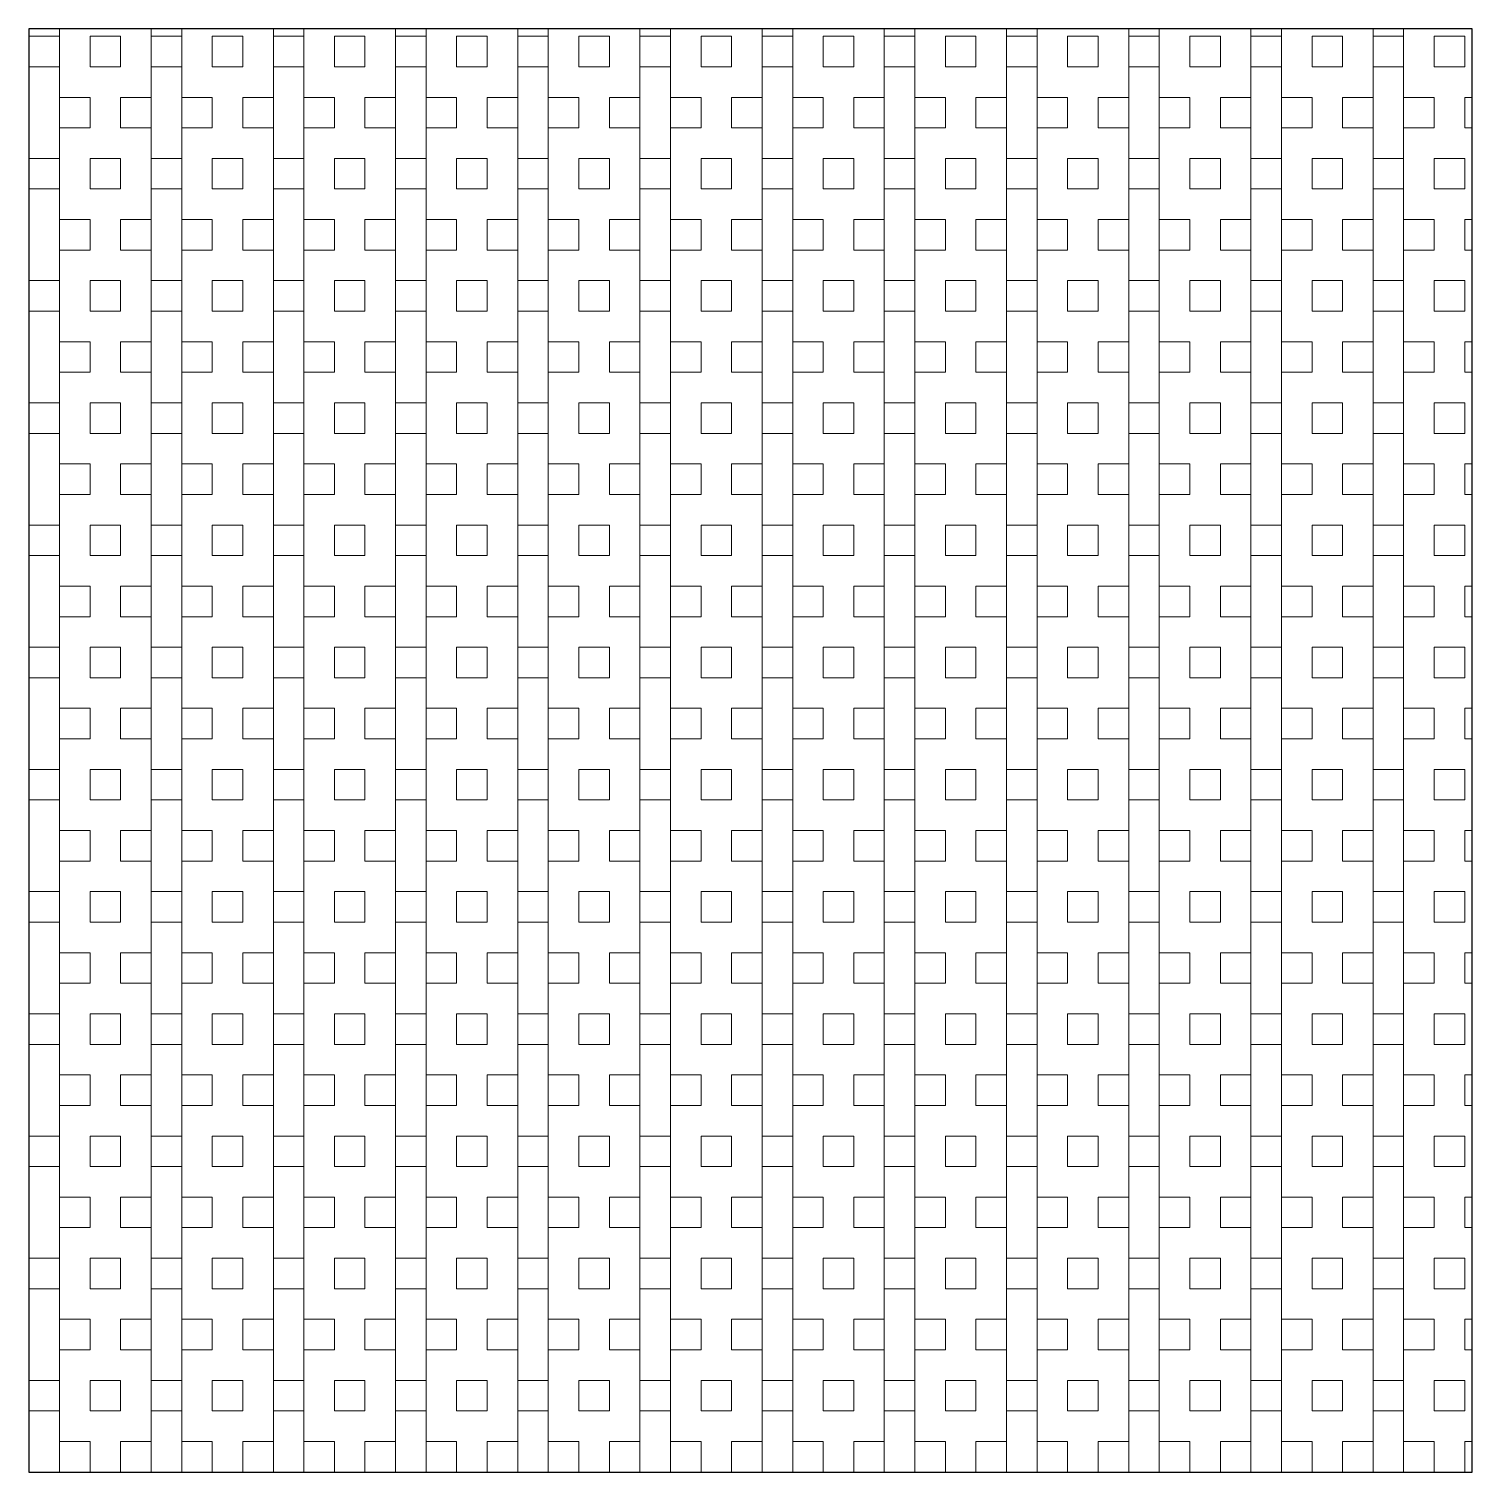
# Model space of a CAD drawing. Header units: millimetres. Extents: x 0 to 30, y 0 to 30.
import ezdxf

# ---------------------------------------------------------------- set-up
doc = ezdxf.new("R2010")
doc.units = ezdxf.units.MM
doc.layers.get('0').update_dxf_attribs({"lineweight": 25, "true_color": 0xffffff})

msp = doc.modelspace()

# ---------------------------------------------------------------- hatches: boundary and pattern name
at = {"lineweight": 13}
h = msp.add_hatch(dxfattribs=at)
h.set_pattern_fill('BOX', color=256, scale=0.1, style=0)
h.paths.add_polyline_path([(0, 0), (30, 0), (30, 30), (0, 30)], flags=0)

# ---------------------------------------------------------------- linework, layer by layer
for p, q in [((30, 30), (0, 30)), ((0, 30), (0, 0)), ((30, 0), (30, 30)), ((0, 0), (30, 0))]:
    msp.add_line(p, q)

doc.saveas('drawing.dxf')
